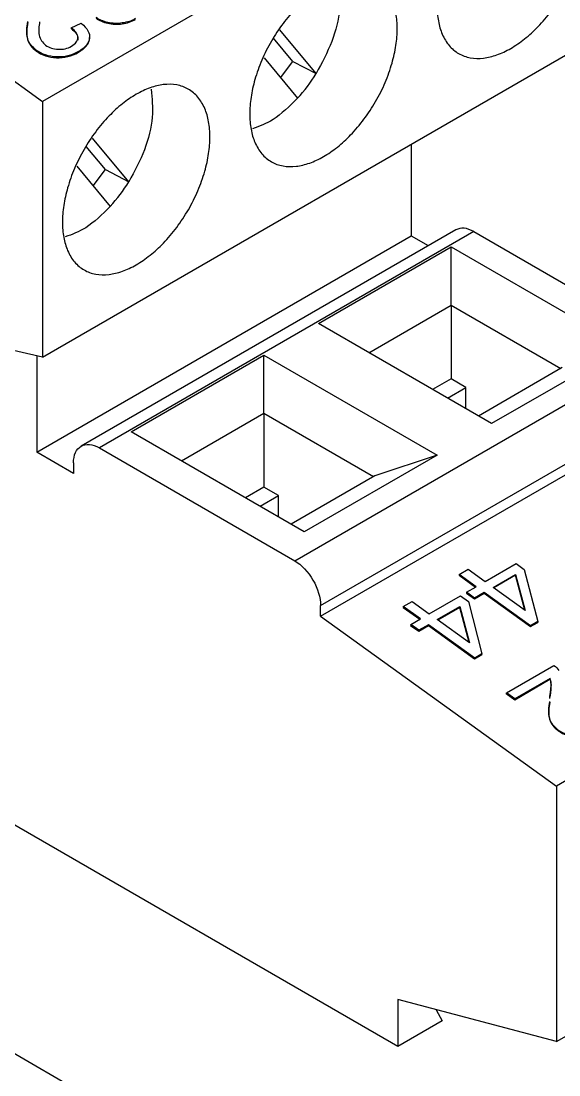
# Model space of a CAD drawing. Header units: millimetres. Extents: x 0 to 432, y 0 to 279.
# Drawn here: x 390.78 to 401.1, y 219.32 to 239.52 of the extents above; entities that cross this region are included whole.
import ezdxf

# ---------------------------------------------------------------- set-up
doc = ezdxf.new("R2010")
doc.units = ezdxf.units.MM

msp = doc.modelspace()

# ---------------------------------------------------------------- linework, layer by layer
for p, q in [((401.968, 244.2), (391.192, 237.979)), ((386.878, 241.08), (391.192, 237.979)), ((391.742, 239.392), (391.74, 239.377)), ((391.742, 239.392), (391.934, 239.48)), ((396.439, 238.514), (395.741, 239.352)), ((391.192, 233.08), (401.968, 239.301)), ((395.991, 238.749), (395.622, 239.192)), ((391.072, 238.962), (391.07, 238.947)), ((391.882, 238.937), (391.88, 238.922)), ((395.441, 238.814), (396.083, 238.042)), ((395.755, 238.436), (395.991, 238.749)), ((395.991, 238.749), (396.439, 238.514)), ((391.192, 237.979), (391.192, 233.08)), ((392.847, 236.441), (392.149, 237.279)), ((398.263, 237.162), (398.263, 235.405)), ((392.399, 236.675), (392.03, 237.118)), ((391.849, 236.74), (392.491, 235.969)), ((392.163, 236.363), (392.399, 236.675)), ((392.399, 236.675), (392.847, 236.441)), ((399.116, 235.522), (391.93, 231.373)), ((391.079, 231.257), (398.263, 235.405)), ((399.465, 235.487), (392.281, 231.339)), ((398.263, 235.405), (398.588, 235.217)), ((399.465, 235.487), (403.213, 233.323)), ((396.481, 233.723), (399.026, 235.193)), ((399.026, 235.193), (402.35, 233.274)), ((399.026, 234.077), (399.026, 235.193)), ((397.447, 233.165), (399.026, 234.077)), ((399.026, 234.077), (401.13, 232.863)), ((399.026, 234.077), (399.026, 232.661)), ((391.192, 233.08), (388.363, 233.732)), ((399.804, 231.805), (396.481, 233.723)), ((396.028, 229.176), (403.213, 233.323)), ((391.079, 233.106), (391.079, 231.257)), ((392.889, 231.649), (395.434, 233.119)), ((395.434, 233.119), (398.758, 231.2)), ((395.434, 232.004), (395.434, 233.119)), ((402.35, 233.274), (399.804, 231.805)), ((401.158, 232.88), (399.55, 231.951)), ((399.026, 232.661), (398.673, 232.458)), ((398.956, 232.294), (399.309, 232.498)), ((399.309, 232.498), (399.026, 232.661)), ((399.309, 232.09), (399.309, 232.498)), ((396.523, 228.318), (403.708, 232.466)), ((396.523, 228.114), (403.708, 232.262)), ((393.855, 231.092), (395.434, 232.004)), ((395.434, 232.004), (397.537, 230.79)), ((395.434, 232.004), (395.434, 230.588)), ((396.212, 229.731), (392.889, 231.649)), ((392.281, 231.339), (396.028, 229.176)), ((391.786, 230.849), (391.079, 231.257)), ((398.758, 231.2), (396.212, 229.731)), ((398.758, 231.2), (397.566, 230.806)), ((391.786, 231.053), (391.786, 230.849)), ((397.566, 230.806), (395.958, 229.878)), ((395.434, 230.588), (395.081, 230.384)), ((395.717, 230.425), (395.434, 230.588)), ((395.364, 230.221), (395.717, 230.425)), ((395.717, 230.017), (395.717, 230.425)), ((399.679, 228.778), (400.277, 229.123)), ((400.277, 229.123), (400.431, 229.012)), ((399.182, 228.916), (399.181, 228.901)), ((399.181, 228.901), (399.497, 228.673)), ((399.182, 228.916), (399.352, 229.013)), ((399.51, 228.68), (399.182, 228.916)), ((399.352, 229.013), (399.679, 228.778)), ((399.833, 228.667), (400.265, 228.916)), ((400.264, 228.901), (399.844, 228.659)), ((400.264, 228.901), (400.265, 228.916)), ((400.444, 228.228), (400.264, 228.901)), ((400.265, 228.916), (400.451, 228.223)), ((400.431, 229.012), (400.69, 228.012)), ((408.233, 229.007), (401.049, 224.86)), ((399.324, 228.573), (399.51, 228.68)), ((400.451, 228.223), (399.833, 228.667)), ((398.608, 228.16), (399.206, 228.505)), ((399.206, 228.505), (399.361, 228.394)), ((399.324, 228.573), (399.322, 228.558)), ((399.322, 228.558), (399.477, 228.447)), ((399.478, 228.462), (399.324, 228.573)), ((399.477, 228.447), (399.663, 228.554)), ((399.478, 228.462), (399.477, 228.447)), ((399.664, 228.569), (399.478, 228.462)), ((399.664, 228.569), (399.663, 228.554)), ((399.663, 228.554), (400.549, 227.916)), ((400.551, 227.932), (399.664, 228.569)), ((396.523, 228.114), (396.523, 228.318)), ((398.111, 228.298), (398.11, 228.282)), ((398.11, 228.282), (398.426, 228.055)), ((398.111, 228.298), (398.281, 228.395)), ((398.439, 228.062), (398.111, 228.298)), ((398.281, 228.395), (398.608, 228.16)), ((398.763, 228.049), (399.194, 228.298)), ((399.193, 228.283), (398.774, 228.041)), ((399.193, 228.283), (399.194, 228.298)), ((399.373, 227.61), (399.193, 228.283)), ((399.194, 228.298), (399.38, 227.605)), ((399.361, 228.394), (399.619, 227.393)), ((396.523, 228.114), (401.049, 224.86)), ((398.253, 227.955), (398.439, 228.062)), ((399.38, 227.605), (398.763, 228.049)), ((398.008, 219.867), (384.063, 227.918)), ((398.253, 227.955), (398.251, 227.939)), ((398.251, 227.939), (398.406, 227.828)), ((398.407, 227.844), (398.253, 227.955)), ((398.406, 227.828), (398.592, 227.936)), ((398.407, 227.844), (398.406, 227.828)), ((398.593, 227.951), (398.407, 227.844)), ((398.593, 227.951), (398.592, 227.936)), ((398.592, 227.936), (399.478, 227.298)), ((399.48, 227.313), (398.593, 227.951)), ((400.549, 227.916), (400.688, 227.997)), ((400.551, 227.932), (400.549, 227.916)), ((400.69, 228.012), (400.551, 227.932)), ((400.69, 228.012), (400.688, 227.997)), ((399.478, 227.298), (399.617, 227.378)), ((399.48, 227.313), (399.478, 227.298)), ((399.619, 227.393), (399.48, 227.313)), ((399.619, 227.393), (399.617, 227.378)), ((400.088, 226.646), (400.999, 227.172)), ((400.248, 226.515), (400.923, 226.905)), ((400.925, 226.92), (400.249, 226.53)), ((400.925, 226.92), (400.923, 226.905)), ((400.086, 226.631), (400.088, 226.646)), ((400.086, 226.631), (400.248, 226.515)), ((400.249, 226.53), (400.088, 226.646)), ((400.249, 226.53), (400.248, 226.515)), ((400.921, 226.577), (400.919, 226.562)), ((400.921, 226.536), (400.921, 226.577)), ((401.084, 225.933), (401.082, 225.917)), ((401.049, 224.86), (401.049, 219.961)), ((401.049, 219.961), (408.233, 224.108)), ((384.372, 223.359), (403.152, 212.517)), ((401.049, 219.961), (398.008, 220.766)), ((398.008, 220.766), (398.008, 219.867)), ((398.744, 220.571), (398.857, 220.357)), ((398.857, 220.357), (398.008, 219.867))]:
    msp.add_line(p, q)
for centre in [(393.702, 240.206), (390.11, 238.133)]:
    msp.add_arc(centre, 3.217, 317.7295, 328.2738)
for points, knots in [([(400.172, 242.264), (400.261, 242.315), (400.439, 242.399), (400.703, 242.462), (400.954, 242.457), (401.179, 242.375), (401.363, 242.222), (401.492, 242.006), (401.57, 241.746), (401.594, 241.452), (401.57, 241.13), (401.492, 240.78), (401.363, 240.415), (401.179, 240.05), (400.954, 239.707), (400.703, 239.413), (400.439, 239.171), (400.172, 238.988), (399.905, 238.863), (399.641, 238.8), (399.39, 238.804), (399.165, 238.887), (398.981, 239.04), (398.852, 239.256), (398.774, 239.516), (398.75, 239.81), (398.774, 240.132), (398.852, 240.481), (398.981, 240.847), (399.165, 241.212), (399.39, 241.554), (399.641, 241.849), (399.905, 242.091), (400.083, 242.213), (400.172, 242.264)], [0, 0, 0, 0, 0.0299904, 0.0600016, 0.0924793, 0.1249996, 0.1574773, 0.1899976, 0.2199775, 0.2499996, 0.2799795, 0.3100016, 0.3424793, 0.3749996, 0.4074773, 0.4399976, 0.4699775, 0.4999996, 0.5299795, 0.5600016, 0.5924793, 0.6249996, 0.6574773, 0.6899976, 0.7199775, 0.7499996, 0.7799795, 0.8100016, 0.8424793, 0.8749996, 0.9074773, 0.9399976, 0.9699884, 1, 1, 1, 1]), ([(396.58, 240.19), (396.669, 240.242), (396.846, 240.325), (397.11, 240.388), (397.362, 240.384), (397.587, 240.301), (397.771, 240.148), (397.9, 239.932), (397.978, 239.672), (398.002, 239.378), (397.978, 239.056), (397.9, 238.707), (397.771, 238.341), (397.587, 237.976), (397.362, 237.634), (397.111, 237.339), (396.847, 237.097), (396.58, 236.915), (396.313, 236.789), (396.049, 236.726), (395.798, 236.731), (395.573, 236.813), (395.389, 236.966), (395.259, 237.182), (395.182, 237.442), (395.157, 237.736), (395.182, 238.058), (395.259, 238.408), (395.389, 238.773), (395.573, 239.138), (395.798, 239.481), (396.049, 239.776), (396.313, 240.017), (396.491, 240.139), (396.58, 240.19)], [0, 0, 0, 0, 0.02999, 0.060002, 0.092479, 0.125, 0.157477, 0.189998, 0.219977, 0.25, 0.279979, 0.310002, 0.342479, 0.375, 0.407477, 0.439998, 0.469977, 0.5, 0.529979, 0.560002, 0.592479, 0.625, 0.657477, 0.689998, 0.719977, 0.75, 0.779979, 0.810002, 0.842479, 0.875, 0.907477, 0.939998, 0.969988, 1, 1, 1, 1]), ([(396.865, 240.286), (396.883, 240.113), (396.921, 239.764), (396.767, 239.123), (396.548, 238.717), (396.439, 238.514)], [0, 0, 0, 0, 0.329246, 0.664622, 1, 1, 1, 1]), ([(392.217, 239.576), (392.279, 239.532), (392.354, 239.499), (392.532, 239.459), (392.624, 239.455), (392.815, 239.482), (392.9, 239.511), (392.975, 239.554)], [-3, -3, -3, -3, -2, -2, -1, -1, 0, 0, 0, 0]), ([(392.977, 239.569), (392.902, 239.526), (392.817, 239.498), (392.626, 239.47), (392.534, 239.474), (392.356, 239.515), (392.28, 239.547), (392.219, 239.591)], [-3, -3, -3, -3, -2, -2, -1, -1, 0, 0, 0, 0]), ([(390.907, 239.495), (390.891, 239.386), (390.868, 239.237), (390.954, 239.046), (391.032, 238.979), (391.07, 238.947)], [0, 0, 0, 0, 0.579982, 0.795647, 1, 1, 1, 1]), ([(391.072, 238.962), (391.034, 238.995), (390.956, 239.061), (390.87, 239.252), (390.892, 239.401), (390.909, 239.51)], [0, 0, 0, 0, 0.204352, 0.420018, 1, 1, 1, 1]), ([(391.136, 239.504), (391.123, 239.42), (391.105, 239.3), (391.158, 239.145), (391.222, 239.086), (391.251, 239.06)], [0, 0, 0, 0, 0.556852, 0.797435, 1, 1, 1, 1]), ([(391.74, 239.377), (391.776, 239.347), (391.828, 239.304), (391.861, 239.237), (391.871, 239.19), (391.864, 239.16), (391.86, 239.146)], [0, 0, 0, 0, 0.433785, 0.629664, 0.82197, 1, 1, 1, 1]), ([(391.747, 239.039), (391.828, 239.086), (391.869, 239.141), (391.869, 239.268), (391.827, 239.33), (391.742, 239.392)], [-2, -2, -2, -2, -1, -1, 0, 0, 0, 0]), ([(391.934, 239.48), (392.051, 239.381), (392.104, 239.284), (392.083, 239.097), (392.013, 239.013), (391.882, 238.937)], [-2, -2, -2, -2, -1, -1, 0, 0, 0, 0]), ([(391.88, 238.922), (391.936, 238.959), (392.018, 239.013), (392.075, 239.106), (392.094, 239.161), (392.091, 239.194), (392.09, 239.203)], [0, 0, 0, 0, 0.487622, 0.706311, 0.918347, 1, 1, 1, 1]), ([(391.07, 238.947), (391.178, 238.869), (391.307, 238.827), (391.606, 238.811), (391.748, 238.846), (391.88, 238.922)], [-2, -2, -2, -2, -1, -1, 0, 0, 0, 0]), ([(391.882, 238.937), (391.749, 238.861), (391.608, 238.826), (391.309, 238.842), (391.18, 238.885), (391.072, 238.962)], [-2, -2, -2, -2, -1, -1, 0, 0, 0, 0]), ([(391.251, 239.06), (391.318, 239.012), (391.398, 238.985), (391.585, 238.975), (391.67, 238.995), (391.747, 239.039)], [-2, -2, -2, -2, -1, -1, 0, 0, 0, 0]), ([(392.988, 238.117), (393.077, 238.168), (393.254, 238.252), (393.518, 238.315), (393.77, 238.31), (393.994, 238.227), (394.179, 238.074), (394.308, 237.859), (394.386, 237.598), (394.41, 237.305), (394.386, 236.983), (394.308, 236.633), (394.179, 236.268), (393.995, 235.902), (393.77, 235.56), (393.519, 235.265), (393.254, 235.023), (392.988, 234.841), (392.721, 234.715), (392.457, 234.652), (392.206, 234.657), (391.981, 234.74), (391.797, 234.893), (391.667, 235.108), (391.59, 235.369), (391.565, 235.662), (391.59, 235.984), (391.667, 236.334), (391.797, 236.699), (391.981, 237.065), (392.206, 237.407), (392.457, 237.702), (392.721, 237.944), (392.899, 238.065), (392.988, 238.117)], [0, 0, 0, 0, 0.02999, 0.060002, 0.092479, 0.125, 0.157477, 0.189998, 0.219977, 0.25, 0.279979, 0.310002, 0.342479, 0.375, 0.407477, 0.439998, 0.469977, 0.5, 0.529979, 0.560002, 0.592479, 0.625, 0.657477, 0.689998, 0.719977, 0.75, 0.779979, 0.810002, 0.842479, 0.875, 0.907477, 0.939998, 0.969988, 1, 1, 1, 1]), ([(393.273, 238.213), (393.291, 238.04), (393.328, 237.691), (393.175, 237.049), (392.956, 236.644), (392.847, 236.441)], [0, 0, 0, 0, 0.329246, 0.664622, 1, 1, 1, 1]), ([(396.083, 238.042), (395.927, 237.889), (395.644, 237.611), (395.351, 237.505), (395.22, 237.458)], [0, 0, 0, 0, 0.551715, 1, 1, 1, 1]), ([(392.491, 235.969), (392.335, 235.815), (392.052, 235.537), (391.759, 235.431), (391.628, 235.384)], [0, 0, 0, 0, 0.551715, 1, 1, 1, 1]), ([(399.465, 235.487), (399.399, 235.517), (399.268, 235.577), (399.166, 235.54), (399.115, 235.521)], [0, 0, 0, 0, 0.500052, 1, 1, 1, 1]), ([(391.786, 231.053), (391.786, 231.203), (391.839, 231.321), (392.022, 231.427), (392.151, 231.414), (392.281, 231.339)], [0, 0, 0, 0, 0.5, 0.5, 1, 1, 1, 1]), ([(396.028, 229.176), (396.158, 229.101), (396.287, 228.965), (396.47, 228.648), (396.523, 228.468), (396.523, 228.318)], [0, 0, 0, 0, 0.5, 0.5, 1, 1, 1, 1]), ([(400.923, 226.905), (400.935, 226.872), (400.942, 226.836), (400.945, 226.76), (400.937, 226.681), (400.919, 226.562)], [-2, -2, -2, -2, -1, -1, 0, 0, 0, 0]), ([(400.921, 226.577), (400.938, 226.696), (400.946, 226.775), (400.943, 226.852), (400.937, 226.887), (400.925, 226.92)], [-2, -2, -2, -2, -1, -1, 0, 0, 0, 0]), ([(400.919, 226.465), (400.902, 226.357), (400.88, 226.207), (400.965, 226.017), (401.044, 225.95), (401.082, 225.917)], [0, 0, 0, 0, 0.579982, 0.795648, 1, 1, 1, 1]), ([(401.084, 225.933), (401.046, 225.965), (400.967, 226.032), (400.881, 226.222), (400.904, 226.372), (400.921, 226.481)], [0, 0, 0, 0, 0.204354, 0.420017, 1, 1, 1, 1]), ([(401.082, 225.917), (401.19, 225.84), (401.319, 225.797), (401.618, 225.782), (401.759, 225.816), (401.892, 225.893)], [-2, -2, -2, -2, -1, -1, 0, 0, 0, 0]), ([(401.893, 225.908), (401.761, 225.831), (401.62, 225.797), (401.32, 225.813), (401.192, 225.855), (401.084, 225.933)], [-2, -2, -2, -2, -1, -1, 0, 0, 0, 0])]:
    msp.add_open_spline(points, degree=3, knots=knots)
msp.add_open_spline([(400.999, 227.172), (401.04, 227.144), (401.073, 227.112), (401.096, 227.077)], degree=3)

doc.saveas('drawing.dxf')
